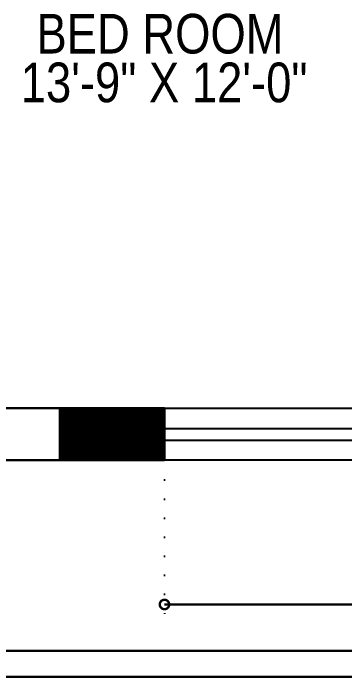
# Model space of a CAD drawing. Extents: x 187966 to 202201, y 659574 to 1343694.
# Drawn here: x 190908.3 to 190965.4, y 661828 to 661942.2 of the extents above; entities that cross this region are included whole.
import ezdxf

# ---------------------------------------------------------------- set-up
doc = ezdxf.new("R2010")
doc.units = 0
doc.header["$MEASUREMENT"] = 0
doc.header["$PDMODE"] = 32
doc.linetypes.add('DOT2', pattern=[3.175, 0, -3.175])
for name, color, linetype, lineweight in [('A-Wall', 7, 'Continuous', 30), ('sill', 32, 'Continuous', 25), ('Text', 55, 'Continuous', 25), ('WINDOW', 147, 'Continuous', 25)]:
    doc.layers.add(name, color=color, linetype=linetype, lineweight=lineweight)
doc.styles.add('AA_03.50', font='ARIALN.TTF', dxfattribs={"height": 8})
doc.styles.get("Standard").update_dxf_attribs({"font": 'stylu.ttf', "height": 7})
doc.dimstyles.new('AA_03.50', dxfattribs={"dimtxt": 9, "dimasz": 3.25, "dimexe": 1.75, "dimexo": 3.375, "dimgap": 0.09, "dimtad": 0, "dimdec": 0, "dimzin": 3, "dimdsep": 46, "dimlunit": 4, "dimtxsty": 'AA_03.50', "dimblk": 'DOTSMALL', "dimcen": 0.09, "dimclre": 7, "dimadec": 0, "dimazin": 0, "dimtfac": 1, "dimtdec": 0, "dimtofl": 0, "dimtmove": 0, "dimatfit": 3, "dimfxl": 1, "dimtolj": 1, "dimtzin": 0, "dimlwd": -1, "dimarcsym": 0})

# ---------------------------------------------------------------- blocks, each defined once
blk = doc.blocks.new('EGVSVS')
at = {"layer": 'A-Wall'}
h = blk.add_hatch(dxfattribs=at)
h.set_pattern_fill('ANSI31', color=256, style=0)
h.set_pattern_definition([(45, (0, 0), (-0.088388347648, 0.088388347648), [])])
h.paths.add_polyline_path([(188258.49, 672097.51), (188258.49, 672106.51), (188240.49, 672106.51), (188240.49, 672097.51)])
blk.add_lwpolyline([(188240.49, 672106.51), (188258.49, 672106.51), (188258.49, 672097.51), (188240.49, 672097.51)], close=True, dxfattribs=at)
blk = doc.blocks.new('_DotSmall')
at = {"color": 0, "linetype": 'ByBlock', "const_width": 0.5}
blk.add_lwpolyline([(-0.0625, 0, 1), (0.0625, 0, 1)], format="xyb", close=True, dxfattribs=at)
blk = doc.blocks.new('*D292')
at = {"layer": 'A-Wall', "color": 7, "linetype": 'DOT2', "lineweight": -2}
for p, q in [((190934.35, 661861.87), (190934.35, 661838.7)), ((191018.18, 661861.87), (191018.18, 661838.7))]:
    blk.add_line(p, q, dxfattribs=at)
at = {"layer": 'A-Wall', "color": 0}
for p, q in [((190934.35, 661840.45), (190967.47, 661840.45)), ((191018.18, 661840.45), (190985.05, 661840.45))]:
    blk.add_line(p, q, dxfattribs=at)
at = {"layer": 'DEFPOINTS', "color": 0}
for p in [(190934.35, 661865.25), (191018.18, 661865.25), (191018.18, 661840.45)]:
    blk.add_point(p, dxfattribs=at)
at = {"layer": 'A-Wall', "color": 0, "xscale": 3.25, "yscale": 3.25, "zscale": 3.25, "rotation": 180}
blk.add_blockref('_DotSmall', (190934.35, 661840.45), dxfattribs=at)
at = {"layer": 'A-Wall', "color": 0, "xscale": 3.25, "yscale": 3.25, "zscale": 3.25}
blk.add_blockref('_DotSmall', (191018.18, 661840.45), dxfattribs=at)
at = {"layer": 'A-Wall', "color": 0, "insert": (190976.26, 661840.45), "char_height": 8, "attachment_point": 5, "style": 'AA_03.50'}
blk.add_mtext('\\A1;7\'-0"', dxfattribs=at)

msp = doc.modelspace()

# ---------------------------------------------------------------- linework, layer by layer
at = {"layer": 'A-Wall'}
for points in [[(190880.33, 661874.25), (190917.8, 661874.25)], [(190917.8, 661874.25), (190917.8, 661865.25)], [(190857.83, 661865.25), (190917.8, 661865.25)], [(190556.78, 661832.5), (191133.52, 661832.5)], [(190547.82, 661828.02), (191138, 661828.02)]]:
    msp.add_lwpolyline(points, dxfattribs=at)
at = {"layer": 'sill'}
for points in [[(190917.8, 661874.25), (191018.18, 661874.25)], [(191018.18, 661865.25), (190917.8, 661865.25)]]:
    msp.add_lwpolyline(points, dxfattribs=at)
at = {"layer": 'WINDOW'}
for points in [[(190917.8, 661870.71), (191018.18, 661870.71)], [(190917.8, 661868.74), (191018.18, 661868.74)]]:
    msp.add_lwpolyline(points, dxfattribs=at)

# ---------------------------------------------------------------- block references
at = {"layer": 'A-Wall'}
msp.add_blockref('EGVSVS', (2675.85, -10232.26), dxfattribs=at)

# ---------------------------------------------------------------- texts
at = {"layer": 'Text', "char_height": 6.8219, "attachment_point": 4}
for s, insert, width in [('{\\fArial Narrow|b0|i0|c1|p15;BED ROOM}', (190912.31, 661938.61), 55.6027), ('{\\fArial Narrow|b0|i0|c0|p15;13\'-9" X 12\'-0"}', (190909.6, 661930.23), 104.3014)]:
    msp.add_mtext(s, dxfattribs=dict(at, insert=insert, width=width))

# ---------------------------------------------------------------- dimensions: what is measured, and where the dimension line sits
at = {"layer": 'A-Wall'}
dim = msp.add_linear_dim(base=(191018.18, 661840.45), p1=(190934.35, 661865.25), p2=(191018.18, 661865.25), dimstyle='AA_03.50', override={"dimtxt": 8, "dimdec": 1, "dimtdec": 1, "dimfxl": 0.1}, dxfattribs=at)
dim.commit()
dim.dimension.update_dxf_attribs({"geometry": '*D292', "text_midpoint": (190976.26, 661840.45), "dimtype": 160})

doc.saveas('drawing.dxf')
